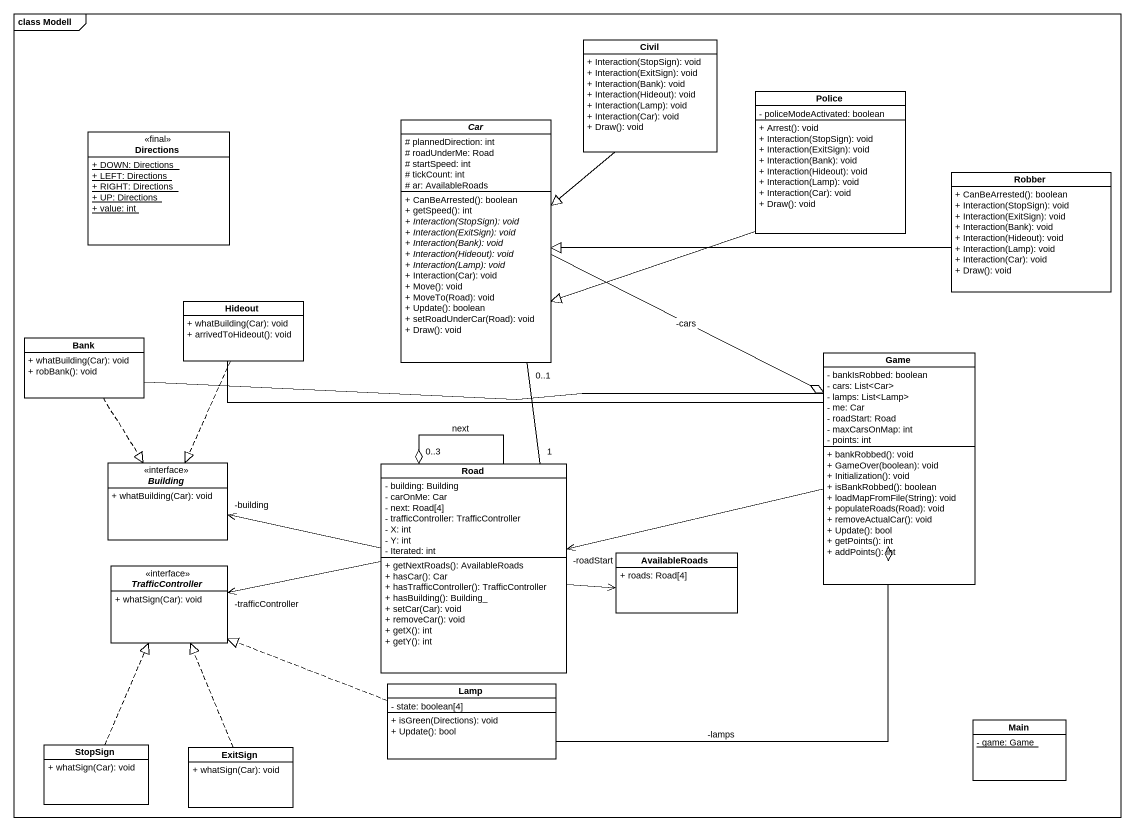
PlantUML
@startuml
mainframe class Modell
hide circle
hide empty members
skinparam classAttributeIconSize 0
class Civil {
  + Interaction(StopSign): void
  + Interaction(ExitSign): void
  + Interaction(Bank): void
  + Interaction(Hideout): void
  + Interaction(Lamp): void
  + Interaction(Car): void
  + Draw(): void
}
abstract class Car {
  # plannedDirection: int
  # roadUnderMe: Road
  # startSpeed: int
  # tickCount: int
  # ar: AvailableRoads
  + CanBeArrested(): boolean
  + getSpeed(): int
  {abstract} + Interaction(StopSign): void
  {abstract} + Interaction(ExitSign): void
  {abstract} + Interaction(Bank): void
  {abstract} + Interaction(Hideout): void
  {abstract} + Interaction(Lamp): void
  + Interaction(Car): void
  + Move(): void
  + MoveTo(Road): void
  + Update(): boolean
  + setRoadUnderCar(Road): void
  + Draw(): void
}
class Police {
  - policeModeActivated: boolean
  + Arrest(): void
  + Interaction(StopSign): void
  + Interaction(ExitSign): void
  + Interaction(Bank): void
  + Interaction(Hideout): void
  + Interaction(Lamp): void
  + Interaction(Car): void
  + Draw(): void
}
class Directions <<final>> {
  {static} + DOWN: Directions
  {static} + LEFT: Directions
  {static} + RIGHT: Directions
  {static} + UP: Directions
  {static} + value: int
}
class Robber {
  + CanBeArrested(): boolean
  + Interaction(StopSign): void
  + Interaction(ExitSign): void
  + Interaction(Bank): void
  + Interaction(Hideout): void
  + Interaction(Lamp): void
  + Interaction(Car): void
  + Draw(): void
}
class Hideout {
  + whatBuilding(Car): void
  + arrivedToHideout(): void
}
class Bank {
  + whatBuilding(Car): void
  + robBank(): void
}
class Game {
  - bankIsRobbed: boolean
  - cars: List<Car>
  - lamps: List<Lamp>
  - me: Car
  - roadStart: Road
  - maxCarsOnMap: int
  - points: int
  + bankRobbed(): void
  + GameOver(boolean): void
  + Initialization(): void
  + isBankRobbed(): boolean
  + loadMapFromFile(String): void
  + populateRoads(Road): void
  + removeActualCar(): void
  + Update(): bool
  + getPoints(): int
  + addPoints(): int
}
interface Building <<interface>> {
  + whatBuilding(Car): void
}
class Road {
  - building: Building
  - carOnMe: Car
  - next: Road[4]
  - trafficController: TrafficController
  - X: int
  - Y: int
  - Iterated: int
  + getNextRoads(): AvailableRoads
  + hasCar(): Car
  + hasTrafficController(): TrafficController
  + hasBuilding(): Building_
  + setCar(Car): void
  + removeCar(): void
  + getX(): int
  + getY(): int
}
class AvailableRoads {
  + roads: Road[4]
}
interface TrafficController <<interface>> {
  + whatSign(Car): void
}
class Lamp {
  - state: boolean[4]
  + isGreen(Directions): void
  + Update(): bool
}
class StopSign {
  + whatSign(Car): void
}
class ExitSign {
  + whatSign(Car): void
}
class Main {
  {static} - game: Game
}
Civil --|> Car
Car -right-o Game : -cars
Car "0..1" -- "1" Road
Police -left-|> Car
Robber -left-|> Car
Hideout -right- Game
Hideout ..|> Building
Bank -right- Game
Bank ..|> Building
Game -left-> "-roadStart" Road
Road -left-> "-building" Building
Road --o "0..3" Road : next
Road -right-> AvailableRoads
Road -left-> "-trafficController" TrafficController
Lamp -right-o Game : -lamps
Lamp .left.|> TrafficController
StopSign .up.|> TrafficController
ExitSign .up.|> TrafficController
@enduml
